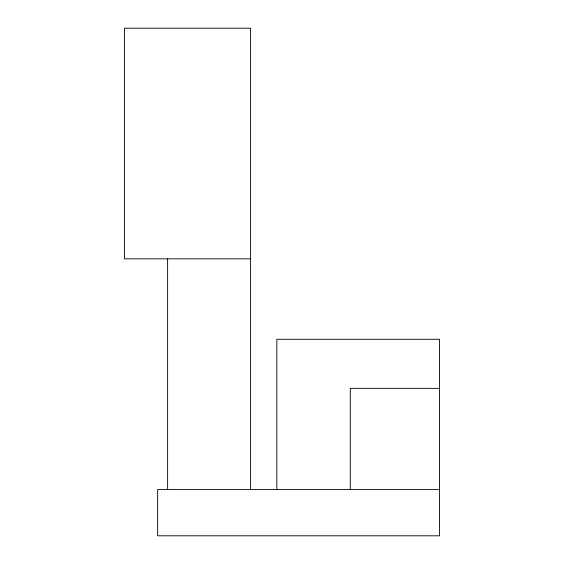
<?xml version="1.0" encoding="UTF-8"?>
<svg xmlns="http://www.w3.org/2000/svg" width="564" height="564" viewBox="0 0 564 564"><rect width="100%" height="100%" fill="white"/><g stroke="black" fill="none" stroke-linecap="round" stroke-linejoin="round"><path stroke-width="0.85" d="M250.529 258.841L124.454 258.841L124.454 28.2L250.529 28.2L250.529 489.481M439.546 388.356L350.3 388.356L350.3 489.481M439.546 489.481L157.652 489.481L157.652 535.8L439.546 535.8L439.546 339.281L276.832 339.281L276.832 489.481M167.614 258.841L167.614 489.481"/></g></svg>
